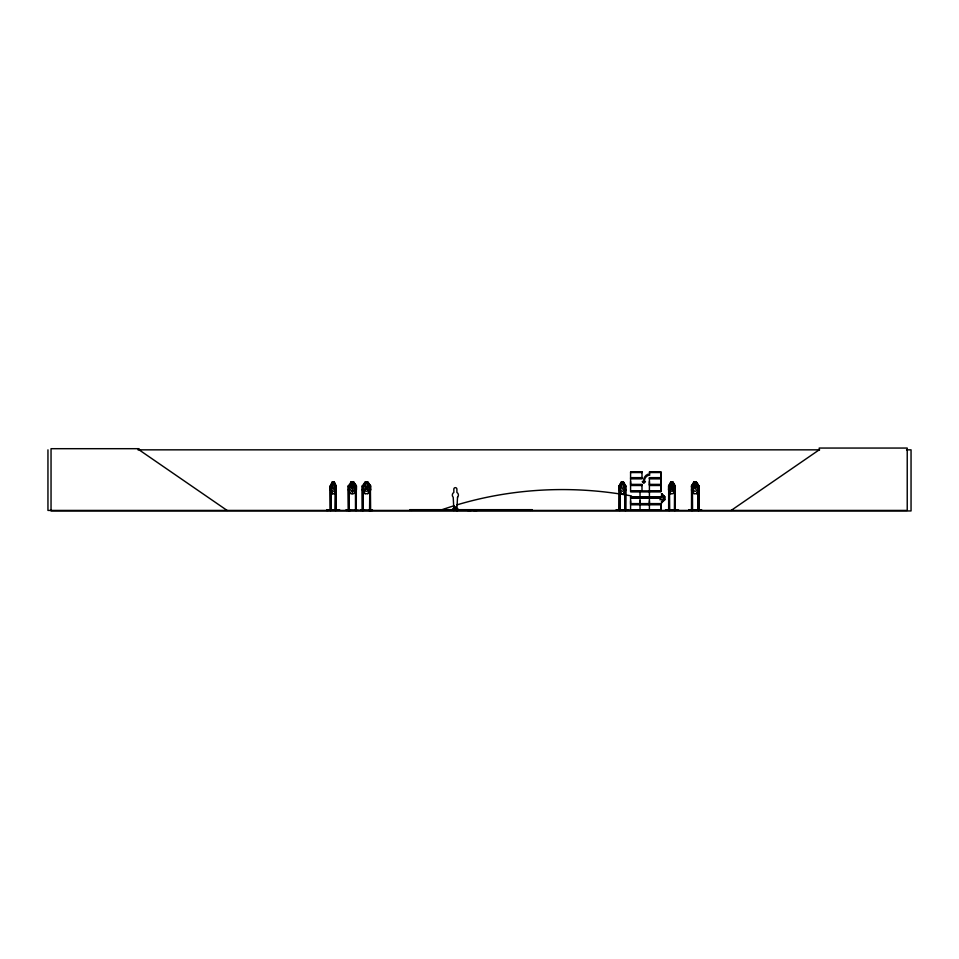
<?xml version="1.0" encoding="UTF-8"?>
<svg xmlns="http://www.w3.org/2000/svg" width="959" height="959" viewBox="0 0 959 959"><rect width="100%" height="100%" fill="white"/><g stroke="black" fill="none" stroke-linecap="round" stroke-linejoin="round"><path stroke-width="1.44" d="M660.835 503.607L630.578 503.607L630.59 500.802M642.003 484.379L630.578 484.379L630.59 481.574M640.037 500.838L640.037 503.643L640.025 498.021M649.423 500.802L649.423 503.607L649.411 497.985M649.411 484.379L649.411 478.769L660.835 478.769L660.835 484.379L649.411 484.379L649.423 481.574M660.823 478.769L660.823 484.379M331.071 485.853L330.951 510.428L330.999 509.541L330.112 509.541M335.674 485.793L335.434 510.428M674.585 485.793L674.489 510.428L674.417 509.541L675.376 509.541M619.778 485.793L619.862 510.428M692.266 485.793L692.326 510.428M699.075 510.428L699.003 485.997L698.14 485.65L698.068 510.428M349.28 485.793L349.088 510.428M355.765 485.793L355.729 510.428M363.197 485.793L363.101 510.428M369.898 485.793L369.91 510.428M698.236 485.793L698.26 510.428M455.213 507.371L455.681 507.743M625.076 485.769L624.968 510.428M332.353 482.185L331.418 488.898L332.677 491.2L333.924 491.2L335.159 488.898L335.159 485.997L334.223 482.185L332.282 482.185M326.599 510.356L339.57 509.972L326.575 510.368M326.611 509.972L339.57 509.972M674.549 485.985L675.292 485.997L675.256 510.428M625.016 485.985L625.855 485.997M665.486 509.972L678.54 509.972M616.002 509.972L629.044 509.972M694.244 510.356L688.85 509.936L701.748 509.972M694.256 509.972L688.838 509.972M349.268 485.901L348.285 485.997M363.125 485.985L362.262 485.997L362.31 510.428M346.019 510.356L350.383 510.356M360.224 510.356L364.132 510.308M364.132 509.972L360.248 509.972L372.607 510.368M332.329 482.077L330.411 485.997L330.34 489.833L332.329 493.705M334.152 493.609L336.165 489.833L334.176 493.705M670.785 493.705L668.555 489.833L668.615 485.961L670.785 482.077M623.458 493.705L625.712 489.833L623.518 493.705L621.228 493.705L619.034 489.833L619.034 485.961L621.3 482.077L623.518 482.077L625.712 485.961L625.7 510.428M621.336 482.185L619.178 485.997L619.226 510.428L619.418 485.997M698.811 510.428L698.931 485.961L696.414 482.077L693.908 482.077L691.439 485.961L692.434 485.997L692.518 510.428M693.968 482.077L691.523 485.997L691.607 510.428M694.004 493.609L691.439 489.833L693.968 493.705L696.474 493.705L698.847 489.797L698.787 485.997L696.366 482.185L697.577 488.898L695.97 491.2L694.364 491.2L692.734 488.898L693.944 482.185L696.426 482.185M696.474 493.705L698.931 489.833M348.345 510.428L348.321 485.961L351.054 482.077M351.006 482.077L353.775 482.077L356.46 485.961L356.412 489.833L353.727 493.705L351.006 493.705M362.31 485.961L365.079 482.077L367.896 482.077L370.665 485.961L369.647 485.997M367.812 493.609L370.665 489.833L370.618 485.961L367.812 482.185L365.079 482.185L363.725 485.997L363.725 488.898L365.547 491.2L367.357 491.2L369.155 488.898L367.812 482.185M370.665 489.833L367.848 493.705L365.043 493.705L362.406 489.797M697.637 484.019L695.143 486.716L692.674 484.019M457.994 510.404L453.127 510.212M664.695 499.807L661.35 502.864L664.611 499.759L664.611 496.75L661.398 493.645L664.695 496.702L664.695 499.807L661.314 501.245M731.166 510.428L819.202 449.843L819.202 448.057L907.226 448.057L907.226 510.428L47.95 510.428L47.95 449.843M358.57 510.308L346.043 509.936L350.455 510.428M453.679 510.428L454.218 510.404M456.52 510.416L457.059 510.428M457.407 510.416L457.659 508.438L457.299 509.708M664.191 498.74L659.864 499.759M330.987 485.997L330.172 485.997L330.16 510.428M137.952 449.843L819.657 449.843M906.555 449.843L911.05 449.843L911.05 510.943L51.043 510.943L51.043 448.692L139.079 448.692L139.079 449.843L227.103 510.428M649.399 472.224L660.847 472.212L660.835 477.642L649.411 477.642M630.59 472.559L641.991 472.559M649.423 472.559L660.823 472.559L660.823 477.642M642.003 477.642L630.578 477.642L630.578 472.224L642.015 472.224L641.991 477.642M630.495 478.026L642.086 478.026M649.327 478.026L660.919 478.026M630.495 478.373L642.086 478.373M649.327 478.373L660.919 478.373M642.003 478.769L630.578 478.769L630.578 484.379M670.713 482.077L672.978 482.077L675.136 485.961L672.87 482.185M623.494 482.185L621.264 482.185L620.185 488.898L621.624 491.2L623.062 491.2L624.489 488.898L623.422 482.185L625.64 485.997L625.496 510.428L625.364 509.541M670.749 482.185L672.942 482.185L673.997 488.898L672.595 491.2L671.18 491.2L669.754 488.898L670.821 482.185L668.687 485.997L668.651 510.428M366.925 482.689L365.978 482.689L365.091 485.997L365.978 489.198L367.812 487.699L366.889 482.689M630.495 484.774L642.086 484.774M649.327 484.774L660.919 484.774M630.495 485.122L642.086 485.122M649.327 485.122L660.919 485.122M642.003 485.506L630.578 485.506L630.578 490.924L642.015 490.924L641.991 485.506M660.835 485.506L649.411 485.506L649.411 490.924L660.847 490.936L660.835 485.506L660.823 490.78M369.826 485.698L369.563 510.428M669.214 485.65L669.382 510.428M348.321 485.961L348.561 510.428M619.034 485.961L620.005 485.997L620.077 510.428M668.555 485.961L669.538 485.997L669.598 510.428M335.242 485.997L336.165 485.961L336.07 510.428M356.28 510.428L356.328 485.997L355.441 485.997L355.513 510.428M691.439 486.716L698.871 486.716M330.34 489.833L332.353 493.609M348.321 489.833L351.054 493.705M619.034 489.833L621.336 493.609M668.555 489.833L670.821 493.609M642.003 491.14L630.578 491.14L660.847 491.224L649.411 491.14M630.566 491.428L660.847 491.416M630.59 491.775L660.823 491.775M332.246 493.705L334.259 493.705M670.713 493.705L672.978 493.705L675.136 489.833L675.004 485.997L675.064 510.428M664.695 496.702L661.314 495.24M630.578 496.858L661.314 496.762L664.191 497.745M630.495 497.253L660.919 497.253M630.495 497.601L660.919 497.601M660.835 497.985L630.578 497.985L630.578 503.607M630.495 503.99L660.919 503.99M630.495 504.338L640.276 504.338M649.327 504.338L660.919 504.338M639.941 504.374L649.722 504.374M640.216 504.734L630.578 504.734L630.578 510.14L660.847 510.164L660.835 504.734L649.411 504.734L649.411 510.14M649.663 504.77L640.025 504.77L640.025 510.188M335.182 509.541L336.082 509.541M348.201 509.541L349.244 509.541L349.244 510.428M355.357 509.541L356.412 509.541L356.412 510.428M362.178 509.541L363.233 509.541M369.563 509.541L370.618 509.541L370.618 510.428L370.39 485.997M619.118 509.541L620.089 509.541M624.956 509.541L625.939 509.541L625.915 510.428M668.639 509.541L669.622 509.541M691.499 509.541L692.518 509.541M698.068 509.541L699.087 509.541M630.59 509.996L660.823 509.996L660.823 504.734M368.676 510.356L372.548 510.308L368.724 510.368M453.331 510.404L453.08 508.438L453.427 509.708M362.358 489.797L365.079 493.705M353.691 482.185L356.328 485.997M334.176 482.077L336.106 485.997L334.259 482.077L332.246 482.077L330.34 485.961L330.555 510.428M698.715 509.541L698.679 510.428M698.476 509.541L698.44 510.428M692.146 509.541L692.11 510.428M691.907 509.541L691.871 510.428M691.775 485.997L691.631 510.428M674.848 509.541L674.932 510.428M674.704 485.997L674.645 510.428M669.202 509.541L669.082 510.428M668.95 485.997L668.879 510.428M664.131 497.745L664.131 498.74M649.411 491.452L649.423 496.858M640.025 491.488L640.037 496.894M625.256 485.997L625.196 510.428M619.55 509.541L619.514 510.428M532.137 510.428L532.137 509.673L409.925 509.673L409.925 510.428M530.351 509.673L530.351 510.428M477.186 510.428L473.374 510.428M471.241 510.428L467.429 510.428M456.064 509.708L456.064 507.035L454.662 507.035L454.662 509.708M411.711 509.673L411.711 510.428M370.27 509.541L370.294 510.428M363.149 485.997L363.233 510.428M362.91 509.541L362.886 510.428M362.406 485.997L362.514 510.428M356.041 509.541L356.065 510.428M352.421 482.077L352.421 493.705M348.884 509.541L348.908 510.428M335.818 509.541L335.818 510.428L335.758 488.862M335.242 488.862L335.182 510.428M330.687 491.739L330.747 510.428M330.364 509.541L330.196 510.428M441.104 510.032A328.925 286.813 4.4 0 1 454.278 505.693M456.94 504.878A328.925 286.813 4.4 0 1 631.501 495.959M649.914 473.866A7.696 6.557 -90 0 0 643.345 481.562L642.266 481.562L643.837 483.348L645.419 481.562L644.328 481.562A6.425 5.478 -90 0 1 649.806 475.137M457.527 497.265L456.892 509.049L453.835 509.049L453.211 497.265A3.057 3.057 0 0 1 453.835 492.458L453.835 489.162A1.522 1.522 0 0 1 455.369 487.64A1.522 1.522 0 0 1 456.892 489.162L456.892 492.458A3.057 3.057 0 0 1 457.527 497.265M670.185 484.691L671.324 487.616L670.137 490.636L671.684 488.167L673.242 490.636L672.067 487.604L673.218 484.786L671.72 487.028L670.185 484.691M332.977 482.689L332.365 487.699L333.6 489.198L334.235 485.997L333.6 482.689L332.893 482.689M364.456 484.691L365.918 487.616L364.384 490.636L366.374 488.167L368.376 490.636L366.865 487.604L368.34 484.786L366.41 487.028L364.456 484.691M671.516 482.689L670.821 487.699L672.223 489.198L672.942 485.997L672.223 482.689L671.444 482.689M621.971 482.689L621.276 487.699L622.691 489.198L623.422 485.997L622.691 482.689L621.971 482.689M694.748 482.689L693.956 487.699L695.551 489.198L696.378 485.997L695.551 482.689L694.748 482.689M351.965 482.689L351.102 487.699L352.84 489.198L353.739 485.997L352.84 482.689L351.917 482.689M351.102 482.185L349.771 488.898L351.545 491.2L353.308 491.2L355.046 488.898L355.046 485.997L353.739 482.185L351.054 482.185M642.003 471.972L630.578 471.972L642.015 471.996M660.835 471.972L649.411 471.972L660.847 471.996M661.974 493.693L661.806 494.52L661.974 493.693M661.974 501.845L661.806 502.672L661.974 501.845"/></g></svg>
